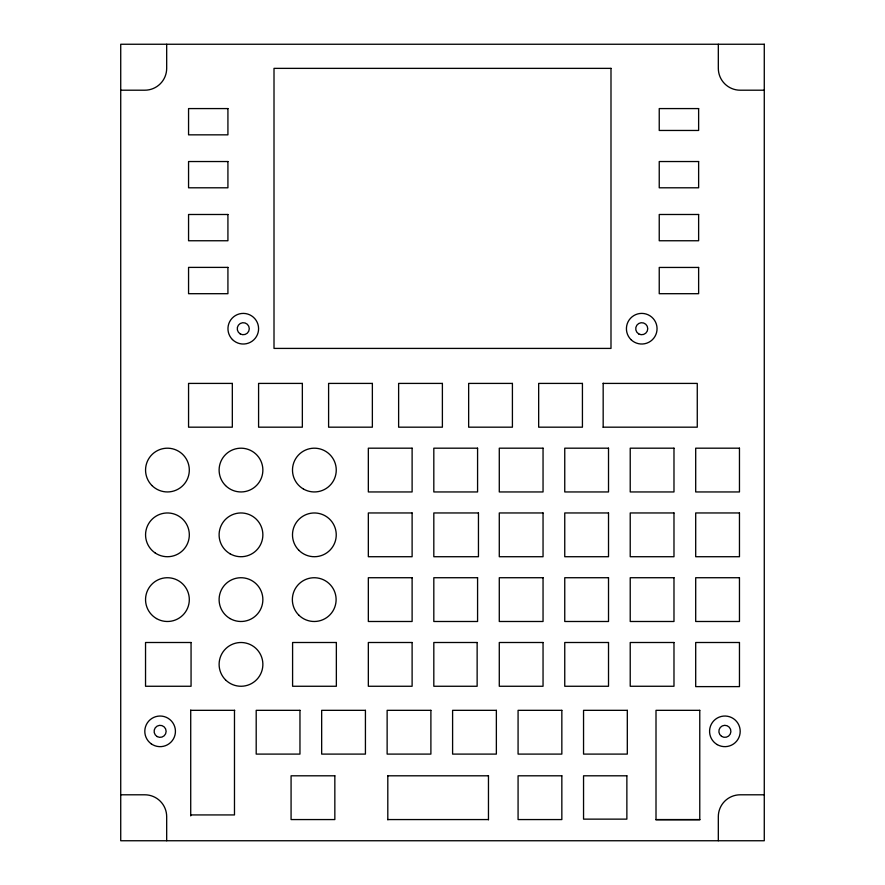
<?xml version="1.0" encoding="UTF-8"?>
<svg xmlns="http://www.w3.org/2000/svg" width="885" height="885" viewBox="0 0 885 885"><rect width="100%" height="100%" fill="white"/><g stroke="black" fill="none" stroke-linecap="round" stroke-linejoin="round"><path stroke-width="1.33" d="M120.725 90.204L144.797 90.204A21.882 21.882 0 0 0 166.679 68.322L166.679 44.25M764.275 90.204L740.203 90.204A21.882 21.882 0 0 1 718.321 68.322L718.321 44.25M603.172 383.415L697.269 383.415L697.269 427.178L603.172 427.178M190.718 710.334L234.735 710.334M387.807 775.802L488.465 775.802M120.725 794.796L144.797 794.796A21.882 21.882 0 0 1 166.679 816.678L166.679 840.75M764.275 794.796L740.203 794.796A21.882 21.882 0 0 0 718.321 816.678L718.321 840.75M190.718 814.93L234.481 814.93L234.481 710.334M387.807 819.565L488.465 819.565M655.774 819.742L700.002 819.742M603.172 383.194L603.172 427.411M488.465 775.57L488.465 819.798M387.807 775.57L387.807 819.798M190.718 710.058L190.718 815.893M764.275 44.25L120.725 44.25L120.725 840.75L764.275 840.75L764.275 44.25M610.993 68.366L274.007 68.366L274.007 348.413L610.993 348.413L610.993 68.366M227.921 108.578L188.56 108.578L188.56 134.841L227.921 134.841L227.921 108.578M698.63 108.578L659.236 108.578L659.236 130.46L698.63 130.46L698.63 108.578M227.921 161.535L188.56 161.535L188.56 187.797L227.921 187.797L227.921 161.535M698.63 161.535L659.236 161.535L659.236 187.797L698.63 187.797L698.63 161.535M227.921 214.491L188.56 214.491L188.56 240.753L227.921 240.753L227.921 214.491M698.63 214.491L659.236 214.491L659.236 240.753L698.63 240.753L698.63 214.491M227.921 267.392L188.56 267.392L188.56 293.698L227.921 293.698L227.921 267.392M698.63 267.447L659.236 267.447L659.236 293.698L698.63 293.698L698.63 267.447M232.324 383.415L188.56 383.415L188.56 427.178L232.324 427.178L232.324 383.415M302.349 383.415L258.586 383.415L258.586 427.178L302.349 427.178L302.349 383.415M372.364 383.415L328.601 383.415L328.601 427.178L372.364 427.178L372.364 383.415M442.389 383.415L398.626 383.415L398.626 427.178L442.389 427.178L442.389 383.415M512.415 383.415L468.652 383.415L468.652 427.178L512.415 427.178L512.415 383.415M582.43 383.415L538.666 383.415L538.666 427.178L582.43 427.178L582.43 383.415M412.111 448.186L368.337 448.186L368.337 491.949L412.111 491.949L412.111 448.186M477.579 448.186L433.816 448.186L433.816 491.949L477.579 491.949L477.579 448.186M543.047 448.186L499.284 448.186L499.284 491.949L543.047 491.949L543.047 448.186M608.515 448.186L564.752 448.186L564.752 491.949L608.515 491.949L608.515 448.186M673.983 448.186L630.22 448.186L630.22 491.949L673.983 491.949L673.983 448.186M739.462 448.186L695.698 448.186L695.698 491.949L739.462 491.949L739.462 448.186M412.111 512.957L368.337 512.957L368.337 556.72L412.111 556.72L412.111 512.957M478.453 512.957L433.816 512.957L433.816 556.72L478.453 556.72L478.453 512.957M543.047 512.957L499.284 512.957L499.284 556.72L543.047 556.72L543.047 512.957M608.515 512.957L564.752 512.957L564.752 556.72L608.515 556.72L608.515 512.957M673.983 512.957L630.22 512.957L630.22 556.72L673.983 556.72L673.983 512.957M739.462 512.957L695.698 512.957L695.698 556.72L739.462 556.72L739.462 512.957M412.111 577.728L368.337 577.728L368.337 621.491L412.111 621.491L412.111 577.728M477.579 577.728L433.816 577.728L433.816 621.491L477.579 621.491L477.579 577.728M543.047 577.728L499.284 577.728L499.284 621.491L543.047 621.491L543.047 577.728M608.515 577.728L564.752 577.728L564.752 621.491L608.515 621.491L608.515 577.728M673.983 577.728L630.22 577.728L630.22 621.491L673.983 621.491L673.983 577.728M739.462 577.728L695.698 577.728L695.698 621.491L739.462 621.491L739.462 577.728M191.06 642.499L145.538 642.499L145.538 686.262L191.06 686.262L191.06 642.499M336.355 642.499L292.592 642.499L292.592 686.262L336.355 686.262L336.355 642.499M412.111 642.499L368.337 642.499L368.337 686.262L412.111 686.262L412.111 642.499M477.137 642.499L433.816 642.499L433.816 686.262L477.137 686.262L477.137 642.499M543.047 642.499L499.284 642.499L499.284 686.262L543.047 686.262L543.047 642.499M608.515 642.499L564.752 642.499L564.752 686.262L608.515 686.262L608.515 642.499M673.983 642.499L630.22 642.499L630.22 686.262L673.983 686.262L673.983 642.499M739.462 642.499L695.698 642.499L695.698 686.616L739.462 686.616L739.462 642.499M299.96 710.334L256.196 710.334L256.196 754.097L299.96 754.097L299.96 710.334M365.428 710.334L321.664 710.334L321.664 754.097L365.428 754.097L365.428 710.334M430.895 710.334L387.132 710.334L387.132 754.097L430.895 754.097L430.895 710.334M496.363 710.334L452.6 710.334L452.6 754.097L496.363 754.097L496.363 710.334M561.842 710.334L518.079 710.334L518.079 754.097L561.842 754.097L561.842 710.334M627.31 710.334L583.547 710.334L583.547 754.097L627.31 754.097L627.31 710.334M699.769 710.334L656.006 710.334L656.006 819.565L699.769 819.565L699.769 710.334M334.84 775.802L291.077 775.802L291.077 819.565L334.84 819.565L334.84 775.802M561.842 775.802L518.079 775.802L518.079 819.565L561.842 819.565L561.842 775.802M626.868 775.802L583.547 775.802L583.547 819.134L626.868 819.134L626.868 775.802M638.727 333.922A6.018 6.018 0 0 0 647.754 328.711A6.018 6.018 0 0 0 638.727 323.501A6.018 6.018 0 0 0 638.727 333.922M240.255 333.922A6.018 6.018 0 0 0 249.282 328.711A6.018 6.018 0 0 0 240.255 323.501A6.018 6.018 0 0 0 240.255 333.922M157.11 736.552A6.018 6.018 0 0 0 166.137 731.342A6.018 6.018 0 0 0 157.11 726.131A6.018 6.018 0 0 0 157.11 736.552M721.507 736.32A6.018 6.018 0 0 0 730.888 731.773A6.018 6.018 0 0 0 722.26 725.921A6.018 6.018 0 0 0 721.507 736.32M717.226 744.606A15.322 15.322 0 0 0 740.203 731.342A15.322 15.322 0 0 0 717.226 718.078A15.322 15.322 0 0 0 717.226 744.606M232.434 339.541A15.322 15.322 0 0 0 258.066 332.683A15.322 15.322 0 0 0 239.304 313.921A15.322 15.322 0 0 0 232.434 339.541M630.983 339.619A15.322 15.322 0 0 0 656.559 332.583A15.322 15.322 0 0 0 637.665 313.943A15.322 15.322 0 0 0 630.983 339.619M151.213 743.809A15.322 15.322 0 0 0 175.363 732.813A15.322 15.322 0 0 0 153.769 717.403A15.322 15.322 0 0 0 151.213 743.809M230.045 618.56A21.882 21.882 0 0 0 262.867 599.61A21.882 21.882 0 0 0 230.045 580.66A21.882 21.882 0 0 0 230.045 618.56M298.898 550.315A21.882 21.882 0 0 0 335.503 540.503A21.882 21.882 0 0 0 308.71 513.709A21.882 21.882 0 0 0 298.898 550.315M298.765 615.086A21.882 21.882 0 0 0 335.371 605.274A21.882 21.882 0 0 0 308.566 578.48A21.882 21.882 0 0 0 298.765 615.086M225.52 679.857A21.882 21.882 0 0 0 262.126 670.045A21.882 21.882 0 0 0 235.321 643.251A21.882 21.882 0 0 0 225.52 679.857M156.49 618.56A21.882 21.882 0 0 0 189.313 599.61A21.882 21.882 0 0 0 156.49 580.66A21.882 21.882 0 0 0 156.49 618.56M151.966 485.544A21.882 21.882 0 0 0 188.571 475.732A21.882 21.882 0 0 0 161.767 448.938A21.882 21.882 0 0 0 151.966 485.544M303.433 489.018A21.882 21.882 0 0 0 336.256 470.068A21.882 21.882 0 0 0 303.433 451.118A21.882 21.882 0 0 0 303.433 489.018M155.207 552.981A21.882 21.882 0 0 0 189.268 536.365A21.882 21.882 0 0 0 157.84 515.181A21.882 21.882 0 0 0 155.207 552.981M230.045 553.789A21.882 21.882 0 0 0 262.867 534.839A21.882 21.882 0 0 0 230.045 515.889A21.882 21.882 0 0 0 230.045 553.789M225.52 485.544A21.882 21.882 0 0 0 262.126 475.732A21.882 21.882 0 0 0 235.321 448.938A21.882 21.882 0 0 0 225.52 485.544"/></g></svg>
